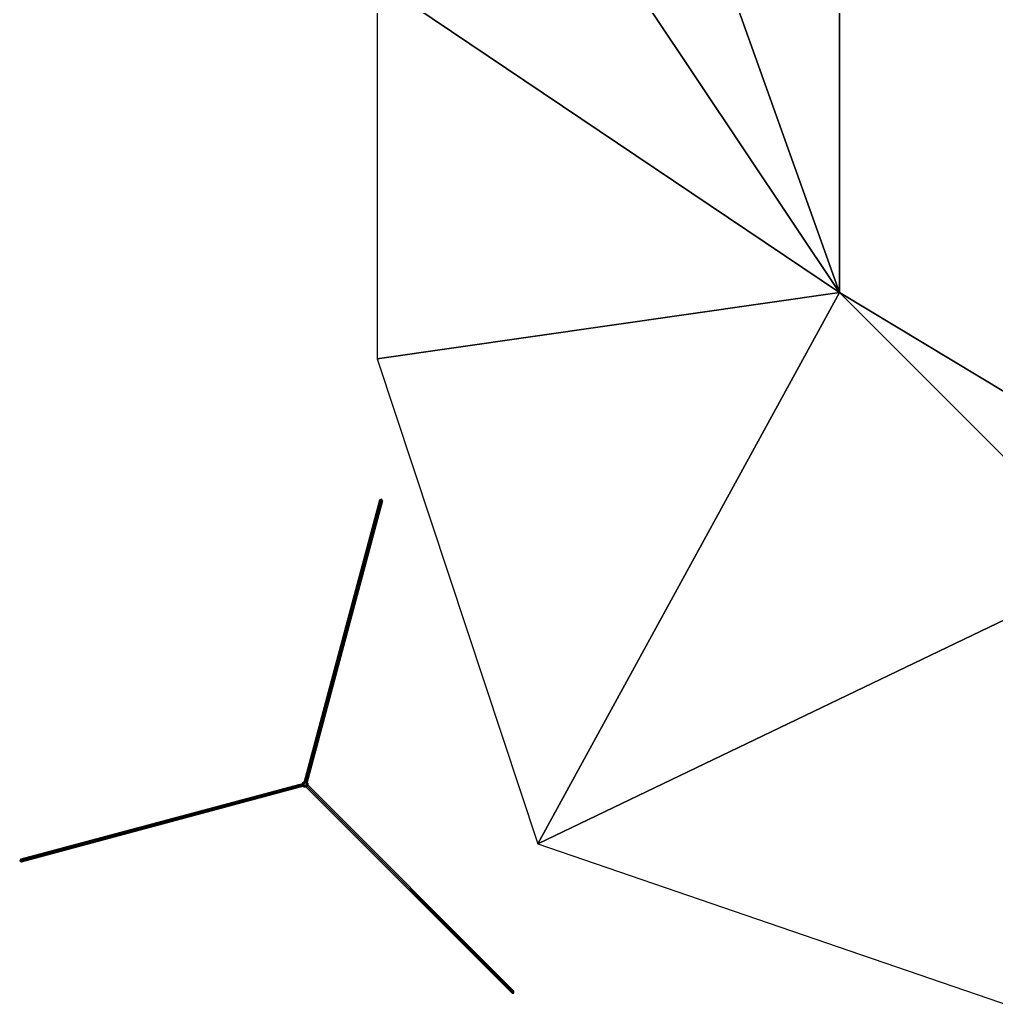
# Model space of a CAD drawing. Header units: millimetres. Extents: x -11 to 8.4, y -9.2 to 27.1.
# Drawn here: x -10.97 to -3.86, y -9.22 to -2.02 of the extents above; entities that cross this region are included whole.
import ezdxf

# ---------------------------------------------------------------- set-up
doc = ezdxf.new("R2010")
doc.units = ezdxf.units.MM
doc.layers.add('ground', color=3, linetype='Continuous')
doc.layers.add('ground_destroyed', color=6, linetype='Continuous')

msp = doc.modelspace()

# ---------------------------------------------------------------- linework, layer by layer
for points in [[(-8.3335, -5.5033), (-8.3458, -5.5103), (-8.8971, -7.5678, 3.99), (-8.8874, -7.5703, 4)], [(-8.3458, -5.5103), (-8.3387, -5.5226), (-8.8874, -7.5703, 3.98), (-8.8971, -7.5678, 3.99)], [(-8.3265, -5.5155), (-8.3335, -5.5033), (-8.8874, -7.5703, 4), (-8.8778, -7.5729, 3.99)], [(-8.3387, -5.5226), (-8.3265, -5.5155), (-8.8778, -7.5729, 3.99), (-8.8874, -7.5703, 3.98)], [(-8.8952, -7.5607, 6), (-8.9073, -7.57, 6), (-8.9093, -7.5852, 6), (-8.88, -7.5627, 6)], [(-8.88, -7.5627, 6), (-8.9093, -7.5852, 6), (-8.9, -7.5973, 6), (-8.8707, -7.5748, 6)], [(-8.8952, -7.5607), (-8.9073, -7.57), (-8.9073, -7.57, 6), (-8.8952, -7.5607, 6)], [(-8.88, -7.5627), (-8.8952, -7.5607), (-8.8952, -7.5607, 6), (-8.88, -7.5627, 6)], [(-8.8707, -7.5748), (-8.88, -7.5627), (-8.88, -7.5627, 6), (-8.8707, -7.5748, 6)], [(-10.9597, -8.1242), (-10.9667, -8.1365), (-8.8997, -7.5826, 4), (-8.9022, -7.5729, 3.99)], [(-10.9667, -8.1365), (-10.9545, -8.1435), (-8.8971, -7.5922, 3.99), (-8.8997, -7.5826, 4)], [(-10.9474, -8.1313), (-10.9597, -8.1242), (-8.9022, -7.5729, 3.99), (-8.8997, -7.5826, 3.98)], [(-10.9545, -8.1435), (-10.9474, -8.1313), (-8.8997, -7.5826, 3.98), (-8.8971, -7.5922, 3.99)], [(-8.9073, -7.57), (-8.9093, -7.5852), (-8.9093, -7.5852, 6), (-8.9073, -7.57, 6)], [(-8.9093, -7.5852), (-8.9, -7.5973), (-8.9, -7.5973, 6), (-8.9093, -7.5852, 6)], [(-8.8707, -7.5748, 6), (-8.9, -7.5973, 6), (-8.8848, -7.5993, 6), (-8.8727, -7.59, 6)], [(-8.9, -7.5973), (-8.8848, -7.5993), (-8.8848, -7.5993, 6), (-8.9, -7.5973, 6)], [(-7.3839, -9.0861), (-7.3839, -9.1003), (-8.89, -7.5941, 3.99), (-8.8829, -7.5871, 3.98)], [(-7.3839, -9.1003), (-7.3697, -9.1003), (-8.8829, -7.5871, 4), (-8.89, -7.5941, 3.99)], [(-8.8848, -7.5993), (-8.8727, -7.59), (-8.8727, -7.59, 6), (-8.8848, -7.5993, 6)], [(-7.3697, -9.1003), (-7.3697, -9.0861), (-8.8759, -7.58, 3.99), (-8.8829, -7.5871, 4)], [(-7.3697, -9.0861), (-7.3839, -9.0861), (-8.8829, -7.5871, 3.98), (-8.8759, -7.58, 3.99)], [(-8.8727, -7.59), (-8.8707, -7.5748), (-8.8707, -7.5748, 6), (-8.8727, -7.59, 6)]]:
    msp.add_3dface(points)
at = {"layer": 'ground'}
for points in [[(-5, -4, 3), (-3, -6, 3), (-3, 6, 3), (-5, 4, 3)], [(-6, -1.2, 2.1), (-5, -4, 3), (-5, 4, 3), (-6, 1.2, 2.1)], [(-5, -4, 3), (-6, -1.2, 2.1), (-6, -1.2, 2.1), (-6.7252, -1.4166, 1.7)], [(-5, -4, 3), (-6.7252, -1.4166, 1.7), (-6.7252, -1.4166, 1.7), (-8.3665, -1.7341)], [(-8.3665, -4.4841), (-5, -4, 3), (-5, -4, 3), (-8.3665, -1.7341)], [(-7.1965, -8.0141), (-5, -4, 3), (-5, -4, 3), (-8.3665, -4.4841)], [(-3, -6, 3), (-5, -4, 3), (-5, -4, 3), (-7.1965, -8.0141)], [(-3, -6, 3), (-7.1965, -8.0141), (-7.1965, -8.0141), (-3.6665, -9.2241)]]:
    msp.add_3dface(points, dxfattribs=at)
at = {"layer": 'ground_destroyed'}
for points in [[(-5, -4, 3), (-2.76, -5.3496, 2.918), (-2.64, 5.6086, 1.9593), (-5, 4, 3)], [(-6, -1.2, 2.1), (-5, -4, 3), (-5, 4, 3), (-6, 1.2, 2.1)], [(-5, -4, 3), (-6, -1.2, 2.1), (-6, -1.2, 2.1), (-6.7252, -1.4166, 1.7)], [(-5, -4, 3), (-6.7252, -1.4166, 1.7), (-6.7252, -1.4166, 1.7), (-8.3665, -1.7341)], [(-8.3665, -4.4841), (-5, -4, 3), (-5, -4, 3), (-8.3665, -1.7341)], [(-7.1965, -8.0141), (-5, -4, 3), (-5, -4, 3), (-8.3665, -4.4841)], [(-3, -6, 3), (-5, -4, 3), (-5, -4, 3), (-7.1965, -8.0141)], [(-3, -6, 3), (-2.76, -5.3496, 2.918), (-2.76, -5.3496, 2.918), (-5, -4, 3)], [(-3, -6, 3), (-7.1965, -8.0141), (-7.1965, -8.0141), (-3.6665, -9.2241)]]:
    msp.add_3dface(points, dxfattribs=at)

doc.saveas('drawing.dxf')
